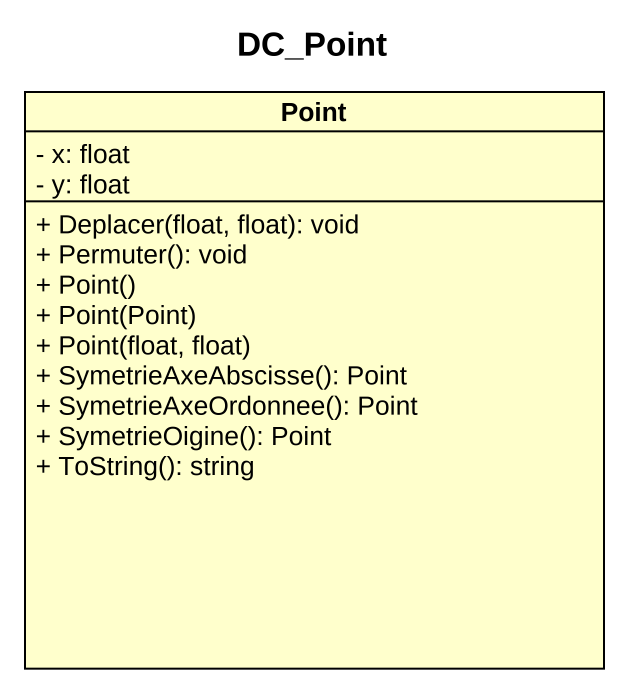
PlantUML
@startuml
title DC_Point
hide circle
hide empty members
skinparam classAttributeIconSize 0
class Point {
  - x: float
  - y: float
  + Deplacer(float, float): void
  + Permuter(): void
  + Point()
  + Point(Point)
  + Point(float, float)
  + SymetrieAxeAbscisse(): Point
  + SymetrieAxeOrdonnee(): Point
  + SymetrieOigine(): Point
  + ToString(): string
}
@enduml
